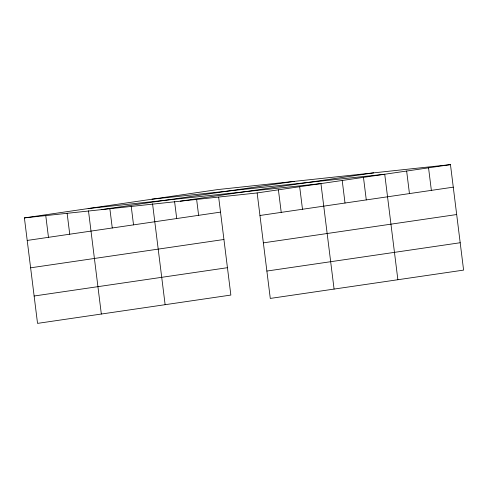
<?xml version="1.0" encoding="UTF-8"?>
<svg xmlns="http://www.w3.org/2000/svg" width="488" height="488" viewBox="0 0 488 488"><rect width="100%" height="100%" fill="white"/><g stroke="black" fill="none" stroke-linecap="round" stroke-linejoin="round"><path stroke-width="0.73" d="M218.648 197.091L230.855 295.063L37.539 323.379L24.4 217.898L217.715 189.576L450.461 164.621L463.6 270.102L270.285 298.424L257.146 192.937L450.461 164.621M101.205 209.657L294.52 181.341M180.34 201.172L373.655 172.856M27.206 240.444L220.521 212.121M259.958 215.489L453.273 187.166M30.616 267.814L223.931 239.492M263.368 242.859L456.676 214.537M34.13 296.009L227.445 267.692M266.875 271.053L460.19 242.737M151.988 199.202L384.733 174.246L397.873 279.734M88.194 208.547L320.939 183.592L334.079 289.079M24.4 217.898L257.146 192.937M428.549 167.829L431.361 190.375M406.644 171.038L409.45 193.59M363.469 177.364L366.281 199.915M342.204 180.481L345.016 203.026M299.675 186.709L302.487 209.261M278.41 189.826L281.222 212.371M196.646 199.549L198.616 215.336M174.551 201.257L176.705 218.545M152.549 203.716L165.127 304.689M131.193 206.076L133.529 224.87M109.831 208.443L112.264 227.981M88.474 210.804L101.333 314.034M67.118 213.171L69.735 234.216M45.756 215.531L48.471 237.327"/></g></svg>
